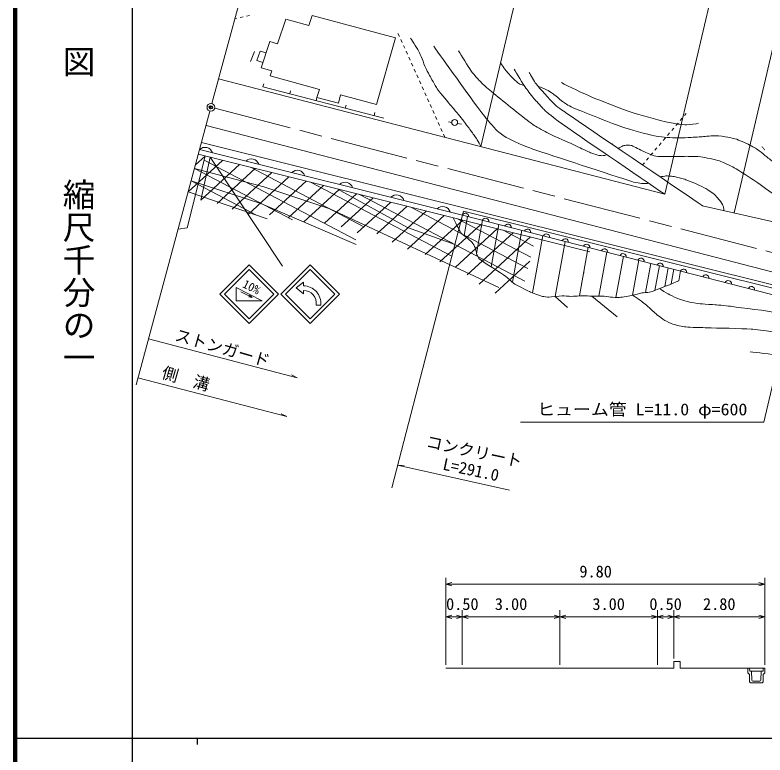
# Model space of a CAD drawing. Units: millimetres, scale not verified. Extents: x 40000 to 680000, y 20000 to 380000.
# Drawn here: x 40000 to 155258, y 202409 to 316103 of the extents above; entities that cross this region are included whole.
import ezdxf
from ezdxf.enums import TextEntityAlignment as Align

# ---------------------------------------------------------------- set-up
doc = ezdxf.new("R2010")
doc.units = ezdxf.units.MM
doc.header["$LTSCALE"] = 1000
doc.header["$PDMODE"] = 32
doc.header["$PDSIZE"] = 500
doc.linetypes.add('CHAIN', pattern=[18.5, 12, -1.5, 3.5, -1.5])
for name, color, linetype, lineweight in [('M-BGD', 7, 'Continuous', 13), ('M-BMK', 2, 'CHAIN', 13), ('M-STR-HTXT', 7, 'Continuous', 13), ('M-TTL', 2, 'Continuous', 140), ('M-TTL-BAND', 7, 'Continuous', 25), ('M-WORK', 1, 'Continuous', 13)]:
    doc.layers.add(name, color=color, linetype=linetype, lineweight=lineweight)
doc.layers.add('M-OTRS', color=6, linetype='Continuous')
doc.styles.add('@ＭＳ ゴシック', font='')
doc.styles.add('ＭＳ ゴシック', font='')
doc.styles.get('@ＭＳ ゴシック').set_extended_font_data('@MS Gothic')
doc.styles.get('ＭＳ ゴシック').set_extended_font_data('MS Gothic')

msp = doc.modelspace()

# ---------------------------------------------------------------- linework, layer by layer
at = {"layer": 'M-BGD'}
msp.add_circle((70106, 301918), 600, dxfattribs=at)
at = {"layer": 'M-BMK'}
msp.add_line((70687, 301768), (167463, 276740), dxfattribs=at)
at = {"layer": 'M-OTRS'}
msp.add_point((70106, 301918), dxfattribs=at)
at = {"layer": 'M-STR-HTXT'}
for p, q in [((118715, 326263), (111609, 295879)), ((146965, 318957), (139860, 288573)), ((157645, 316068), (150539, 285684)), ((97891, 243431), (108927, 285952)), ((83387, 260378), (60509, 266339)), ((83387, 260378), (82497, 260797)), ((81775, 254404), (58897, 260364)), ((81775, 254404), (80885, 254822))]:
    msp.add_line(p, q, dxfattribs=at)
for points in [[(159893, 274020), (155088, 253544), (117708, 253544)], [(115994, 243081), (98798, 246926), (99781, 246895)]]:
    msp.add_lwpolyline(points, dxfattribs=at)
at = {"layer": 'M-TTL'}
msp.add_line((40000, 380000), (40000, 20000), dxfattribs=at)
at = {"layer": 'M-TTL-BAND'}
for p, q in [((58000, 370000), (58000, 20000)), ((40000, 205000), (579000, 205000)), ((68000, 205000), (68000, 204000))]:
    msp.add_line(p, q, dxfattribs=at)
at = {"layer": 'M-WORK'}
for p, q in [((79093, 335237), (70262, 302497)), ((75069, 315841), (74579, 315741)), ((76049, 316039), (75559, 315940)), ((74089, 315642), (73792, 315582)), ((98856, 313271), (99064, 312809)), ((99270, 312354), (99476, 311898)), ((99682, 311442), (99888, 310987)), ((76804, 310471), (76209, 308951)), ((100094, 310531), (100300, 310076)), ((100506, 309620), (100712, 309164)), ((100918, 308709), (101123, 308253)), ((101329, 307797), (101535, 307342)), ((101741, 306886), (101947, 306431)), ((71289, 306306), (139860, 288573)), ((78233, 305532), (78108, 305048)), ((102153, 305975), (102359, 305519)), ((78108, 305048), (96658, 300251)), ((82339, 304470), (82213, 303986)), ((102565, 305064), (102771, 304608)), ((86408, 303418), (86283, 302934)), ((102977, 304152), (103183, 303697)), ((103389, 303241), (103594, 302786)), ((90879, 302262), (90753, 301778)), ((103800, 302330), (104006, 301874)), ((69950, 301339), (58601, 259266)), ((95314, 301115), (95189, 300631)), ((104212, 301419), (104418, 300963)), ((142872, 300643), (143164, 300986)), ((104624, 300507), (104830, 300052)), ((106635, 299692), (107114, 299606)), ((142223, 299881), (142548, 300262)), ((69358, 299145), (168013, 273631)), ((105036, 299596), (105242, 299140)), ((105448, 298685), (105654, 298229)), ((107989, 299447), (108601, 299337)), ((140927, 298358), (141251, 298739)), ((141575, 299120), (141899, 299501)), ((105859, 297774), (106068, 297312)), ((140279, 297597), (140603, 297978)), ((68642, 296491), (160216, 273705)), ((138983, 296074), (139307, 296455)), ((139631, 296835), (139955, 297216)), ((68354, 295425), (108775, 285367)), ((138335, 295312), (138659, 295693)), ((154788, 295870), (154827, 295824)), ((154892, 295749), (154957, 295673)), ((155022, 295597), (155087, 295521)), ((155153, 295445), (155218, 295369)), ((67716, 293060), (69219, 294438)), ((68159, 294701), (128319, 279732)), ((70011, 294241), (68569, 287654)), ((81090, 277532), (70011, 294241)), ((137039, 293789), (137363, 294170)), ((137687, 294551), (138011, 294931)), ((66601, 288925), (71887, 293774)), ((68569, 287654), (74526, 293117)), ((92370, 281562), (69058, 293791)), ((136422, 293065), (136714, 293408)), ((82652, 284607), (67570, 292519)), ((71048, 287125), (76930, 292519)), ((73362, 286265), (79487, 291883)), ((93601, 283571), (76193, 292702)), ((77098, 285367), (67061, 290632)), ((75808, 285472), (82091, 291235)), ((79113, 285399), (84753, 290572)), ((81985, 284958), (87391, 289916)), ((84376, 284321), (89818, 289312)), ((107133, 279042), (85515, 290383)), ((78765, 284802), (66601, 288925)), ((87538, 284097), (92498, 288645)), ((118365, 275205), (92967, 288529)), ((90133, 283535), (95021, 288018)), ((92579, 282610), (97738, 287341)), ((114371, 274254), (88357, 286322)), ((95620, 282477), (100244, 286718)), ((97967, 281188), (103195, 285984)), ((118832, 277135), (100852, 286567)), ((108927, 285952), (160101, 273218)), ((145647, 286808), (166507, 282016)), ((100314, 280131), (105949, 285299)), ((119262, 278913), (108117, 284759)), ((108775, 285367), (164593, 271047)), ((109024, 282222), (109556, 285167)), ((103036, 279291), (108810, 284587)), ((105302, 278157), (111564, 283901)), ((110935, 279454), (111861, 284575)), ((113159, 277403), (114340, 283939)), ((107670, 277363), (114108, 283268)), ((109505, 276174), (116571, 282655)), ((119671, 280604), (115030, 283039)), ((116429, 275038), (117873, 283033)), ((111323, 274758), (119216, 281997)), ((119530, 273414), (121118, 282200)), ((123013, 272853), (124543, 281322)), ((126734, 272944), (128083, 280413)), ((129719, 272925), (130939, 279681)), ((132356, 272716), (133496, 279025)), ((113778, 273388), (119108, 278277)), ((134914, 273046), (135884, 278412)), ((136896, 273461), (137706, 277945)), ((138337, 273784), (139027, 277606)), ((139844, 274378), (140365, 277262)), ((140858, 274782), (141265, 277032)), ((141992, 275239), (142269, 276774)), ((127482, 276507), (127386, 276557)), ((84315, 275034), (83190, 274197)), ((84315, 275034), (84315, 274481)), ((127072, 274816), (127046, 274829)), ((74696, 273568), (76440, 272716)), ((83190, 274197), (84315, 273239)), ((84315, 273781), (84315, 273239)), ((76440, 272716), (75930, 272811)), ((76440, 272716), (76052, 273060)), ((123013, 272853), (124905, 271139)), ((128643, 272899), (132555, 269722)), ((86989, 271531), (86284, 271531)), ((106232, 216252), (106232, 229638)), ((155232, 216252), (155232, 229638)), ((106232, 228638), (107132, 228888)), ((106232, 228638), (155232, 228638)), ((106232, 228638), (107132, 228388)), ((155232, 228638), (154332, 228888)), ((155232, 228638), (154332, 228388)), ((106232, 223638), (107132, 223888)), ((106232, 223638), (108732, 223638)), ((106232, 223638), (107132, 223388)), ((108732, 223638), (107832, 223888)), ((108732, 223638), (107832, 223388)), ((108732, 216252), (108732, 224638)), ((108732, 223638), (109632, 223888)), ((108732, 223638), (123732, 223638)), ((108732, 223638), (109632, 223388)), ((123732, 223638), (122832, 223888)), ((123732, 223638), (122832, 223388)), ((123732, 216252), (123732, 224638)), ((123732, 223638), (124632, 223888)), ((123732, 223638), (138732, 223638)), ((123732, 223638), (124632, 223388)), ((138732, 223638), (137832, 223888)), ((138732, 223638), (137832, 223388)), ((138732, 216252), (138732, 224638)), ((138732, 223638), (139632, 223888)), ((138732, 223638), (141232, 223638)), ((138732, 223638), (139632, 223388)), ((141232, 223638), (140332, 223888)), ((141232, 223638), (140332, 223388)), ((141232, 217233), (141232, 224638)), ((141232, 223638), (142132, 223888)), ((141232, 223638), (155232, 223638)), ((141232, 223638), (142132, 223388)), ((155232, 223638), (154332, 223888)), ((155232, 223638), (154332, 223388)), ((141232, 216752), (142232, 216752)), ((141232, 215752), (141232, 216752)), ((142232, 215752), (142232, 216752)), ((106232, 215752), (108732, 215752)), ((108732, 215752), (123732, 215752)), ((123732, 215752), (138732, 215752)), ((138732, 215752), (141232, 215752)), ((142232, 215752), (155232, 215752)), ((152632, 215752), (152632, 215052)), ((152632, 215752), (152882, 215752)), ((152882, 215752), (152907, 215277)), ((152882, 215752), (154982, 215752)), ((154982, 215752), (154957, 215277)), ((155232, 215752), (154982, 215752)), ((155232, 215052), (155232, 215752)), ((152632, 215052), (152882, 214802)), ((152882, 214802), (152882, 213627)), ((152907, 215277), (153182, 215277)), ((153182, 215277), (153232, 213927)), ((153182, 215277), (154682, 215277)), ((154682, 215277), (154632, 213927)), ((154957, 215277), (154682, 215277)), ((154982, 214802), (155232, 215052)), ((154982, 213627), (154982, 214802)), ((152882, 213627), (153032, 213477)), ((153032, 213477), (154832, 213477)), ((153382, 213777), (154482, 213777)), ((154832, 213477), (154982, 213627))]:
    msp.add_line(p, q, dxfattribs=at)
for points in [[(86408, 303418), (89719, 302570), (90039, 303851), (95571, 302367), (98497, 312577), (85677, 316047), (85158, 314489), (81616, 315481), (80365, 311680), (79161, 312034), (77839, 307996), (79468, 307501), (79208, 306745), (86787, 304644)], [(80479, 273213), (75979, 277713), (71479, 273213), (75979, 268713)], [(79772, 273213), (75979, 277006), (72186, 273213), (75979, 269420)], [(89858, 273213), (85358, 277713), (80858, 273213), (85358, 268713)], [(89151, 273213), (85358, 277006), (81565, 273213), (85358, 269420)], [(73979, 274213), (77979, 272213), (73979, 272213)]]:
    msp.add_lwpolyline(points, close=True, dxfattribs=at)
for points in [[(78588, 310285), (77663, 310537), (77167, 309116), (78105, 308809)], [(65053, 283187), (66474, 283406), (69219, 294438)], [(88357, 286322), (78247, 289725), (67570, 292519)], [(92435, 280850), (77791, 287158), (67061, 290632)], [(107603, 280851), (100334, 283437), (89496, 289392)]]:
    msp.add_lwpolyline(points, dxfattribs=at)
msp.add_circle((107563, 299593), 450, dxfattribs=at)
for centre, radius, start, end in [((69200, 294558), 1211, 17.73056, 134.3237), ((76304, 292791), 1211, 17.73056, 134.3237), ((83377, 291031), 1211, 17.73056, 134.3237), ((90734, 289200), 1211, 17.73056, 134.3237), ((98608, 287241), 1211, 17.73056, 134.3237), ((105720, 285471), 1211, 17.73056, 134.3237), ((109229, 285158), 500, 355.9144, 155.30753), ((112315, 284366), 500, 355.9144, 155.30753), ((115753, 283484), 500, 355.9144, 155.30753), ((118765, 282712), 500, 355.9144, 155.30753), ((121676, 281965), 500, 355.9144, 155.30753), ((124552, 281227), 500, 355.9144, 155.30753), ((127844, 280382), 500, 355.9144, 155.30753), ((130585, 279679), 500, 355.9144, 155.30753), ((133435, 278948), 500, 355.9144, 155.30753), ((136185, 278242), 500, 355.9144, 155.30753), ((139118, 277490), 500, 355.9144, 155.30753), ((142724, 276565), 500, 355.9144, 155.30753), ((146145, 275687), 500, 355.9144, 155.30753), ((84323, 271802), 2679, 354.19043, 90.17412), ((149613, 274798), 500, 355.9144, 155.30753), ((153166, 273886), 500, 355.9144, 155.30753), ((84323, 271802), 1979, 352.12421, 90.23571), ((153382, 213927), 150, 180, 270), ((154482, 213927), 150, 270, 0)]:
    msp.add_arc(centre, radius, start, end, dxfattribs=at)
for points, knots in [([(100793, 312552), (101101, 312122), (101924, 310759), (102162, 310286), (102412, 309788), (102995, 308220), (103225, 307712), (103331, 307478), (103711, 306803), (103838, 306579), (104069, 306175), (104746, 304950), (105019, 304572), (105398, 304047), (106671, 302578), (107084, 302080), (107410, 301688), (108396, 300519), (108713, 300120), (108935, 299842), (109563, 298980), (109776, 298695), (109907, 298519), (110307, 297997), (110434, 297818), (110560, 297639), (110927, 297095), (111041, 296907), (111163, 296706), (111504, 296089), (111609, 295879)], [0, 0, 0, 0, 1, 1, 1, 2, 2, 2, 3, 3, 3, 4, 4, 4, 5, 5, 5, 6, 6, 6, 7, 7, 7, 8, 8, 8, 9, 9, 9, 10, 10, 10, 10]), ([(104341, 311317), (105748, 309336), (110016, 303423), (111453, 301463), (111741, 301070), (112653, 299926), (112968, 299555), (113185, 299298), (113867, 298551), (114114, 298324), (114334, 298122), (115039, 297566), (115295, 297413), (115703, 297169), (116985, 296543), (117420, 296350), (117842, 296163), (119135, 295662), (119573, 295515), (122613, 294493), (131753, 291484), (134809, 290508), (135049, 290432), (135795, 290290), (136045, 290257), (136246, 290231), (136858, 290183), (137059, 290211), (137123, 290220), (137225, 290245), (137340, 290278)], [0, 0, 0, 0, 1, 1, 1, 2, 2, 2, 3, 3, 3, 4, 4, 4, 5, 5, 5, 6, 6, 6, 7, 7, 7, 8, 8, 8, 9, 9, 9, 10, 10, 10, 10]), ([(108178, 310602), (108533, 309978), (109672, 308148), (110075, 307554), (110246, 307301), (110835, 306597), (111043, 306373), (111318, 306077), (112175, 305218), (112483, 304957), (113489, 304103), (116573, 301622), (117606, 300802), (118037, 300460), (119344, 299452), (119802, 299149), (120210, 298879), (121489, 298160), (121927, 297945), (122811, 297511), (125513, 296316), (126408, 295905), (126819, 295716), (128043, 295127), (128457, 294946), (128644, 294865), (129214, 294649), (129410, 294597), (129558, 294557), (130014, 294497), (130166, 294490), (130263, 294485), (130556, 294509), (130648, 294538), (130710, 294557), (130817, 294601), (130933, 294651)], [0, 0, 0, 0, 1, 1, 1, 2, 2, 2, 3, 3, 3, 4, 4, 4, 5, 5, 5, 6, 6, 6, 7, 7, 7, 8, 8, 8, 9, 9, 9, 10, 10, 10, 11, 11, 11, 12, 12, 12, 12]), ([(114617, 308740), (114812, 308436), (115450, 307558), (115679, 307278), (115861, 307056), (116463, 306439), (116671, 306240), (116818, 306098), (117271, 305678), (117450, 305579), (117606, 305491), (117966, 305337), (118296, 305209)], [0, 0, 0, 0, 1, 1, 1, 2, 2, 2, 3, 3, 3, 4, 4, 4, 4]), ([(116694, 307792), (117034, 307194), (118129, 305443), (118518, 304875), (118769, 304508), (119601, 303467), (119887, 303128), (120159, 302806), (120995, 301856), (121304, 301569), (121715, 301187), (123016, 300114), (123476, 299792), (126663, 297563), (135909, 291234), (139860, 288573)], [0, 0, 0, 0, 1, 1, 1, 2, 2, 2, 3, 3, 3, 4, 4, 4, 5, 5, 5, 5]), ([(119029, 307285), (119192, 306916), (119820, 305870), (120070, 305552), (120578, 304906), (122214, 303057), (122802, 302483), (123134, 302159), (124266, 301343), (124648, 301081), (128707, 298295), (140930, 290005), (145005, 287242), (145190, 287117), (145406, 286971), (145647, 286808)], [0, 0, 0, 0, 1, 1, 1, 2, 2, 2, 3, 3, 3, 4, 4, 4, 5, 5, 5, 5]), ([(123964, 305708), (124860, 305232), (127611, 303926), (128546, 303533), (129788, 303009), (133562, 301556), (134839, 301126), (135823, 300796), (138831, 299993), (139837, 299738), (140230, 299638), (141426, 299414), (141827, 299355), (142103, 299314), (142940, 299226), (143220, 299237), (143591, 299250), (144699, 299392), (145061, 299473)], [0, 0, 0, 0, 1, 1, 1, 2, 2, 2, 3, 3, 3, 4, 4, 4, 5, 5, 5, 6, 6, 6, 6]), ([(218335, 283827), (218219, 283957), (217799, 284278), (217642, 284355), (217484, 284434), (216968, 284570), (216792, 284591), (216228, 284660), (214527, 284812), (213959, 284804), (213197, 284793), (210913, 284603), (210158, 284497), (209569, 284414), (207839, 283967), (207254, 283859), (206657, 283750), (204849, 283522), (204251, 283416), (204008, 283372), (203291, 283180), (203054, 283112), (202677, 283004), (201554, 282659), (201182, 282539), (200971, 282470), (200349, 282231), (200136, 282168), (199930, 282106), (199302, 281953), (199090, 281915), (198782, 281859), (197849, 281729), (197537, 281695), (197249, 281663), (196381, 281594), (196091, 281586), (195700, 281576), (194524, 281592), (194133, 281608), (193203, 281646), (190414, 281805), (189485, 281858), (188876, 281892), (187049, 282036), (186439, 282046), (185773, 282058), (183773, 281992), (183107, 281972), (182595, 281957), (181060, 281891), (180548, 281873), (180203, 281861), (179169, 281813), (178824, 281826), (178418, 281841), (177202, 281947), (176801, 282013), (176434, 282073), (175345, 282326), (174994, 282451), (173549, 282964), (169204, 284509), (167834, 285200), (166553, 285845), (162968, 288246), (161813, 289096), (160989, 289702), (158750, 291806), (157964, 292460), (157574, 292784), (156340, 293676), (155938, 293985), (155539, 294293), (154375, 295263), (153955, 295543), (153644, 295751), (152640, 296255), (152303, 296417), (152030, 296548), (151197, 296912), (150910, 297007), (150642, 297096), (149818, 297290), (149540, 297338), (149179, 297399), (148088, 297544), (147722, 297550), (147296, 297558), (146022, 297437), (145597, 297409), (145168, 297380), (143879, 297286), (143449, 297267), (143019, 297248), (141730, 297198), (141300, 297220), (140694, 297250), (138873, 297402), (138278, 297527), (137292, 297734), (134376, 298544), (133423, 298872), (131913, 299392), (127461, 301165), (125979, 301761), (125771, 301845), (125175, 302160), (124981, 302273), (124767, 302399), (124141, 302808), (123942, 302958), (123720, 303125), (123101, 303686), (122880, 303855), (122699, 303993), (122140, 304393), (121936, 304493), (121643, 304635), (120985, 304916), (120394, 305157)], [0, 0, 0, 0, 1, 1, 1, 2, 2, 2, 3, 3, 3, 4, 4, 4, 5, 5, 5, 6, 6, 6, 7, 7, 7, 8, 8, 8, 9, 9, 9, 10, 10, 10, 11, 11, 11, 12, 12, 12, 13, 13, 13, 14, 14, 14, 15, 15, 15, 16, 16, 16, 17, 17, 17, 18, 18, 18, 19, 19, 19, 20, 20, 20, 21, 21, 21, 22, 22, 22, 23, 23, 23, 24, 24, 24, 25, 25, 25, 26, 26, 26, 27, 27, 27, 28, 28, 28, 29, 29, 29, 30, 30, 30, 31, 31, 31, 32, 32, 32, 33, 33, 33, 34, 34, 34, 35, 35, 35, 36, 36, 36, 37, 37, 37, 38, 38, 38, 39, 39, 39, 40, 40, 40, 40]), ([(132689, 295601), (132824, 295698), (133266, 295936), (133421, 295994), (133543, 296039), (133929, 296107), (134059, 296112), (134206, 296117), (134653, 296093), (134791, 296041), (135156, 295902), (136183, 295332), (136538, 295167), (136835, 295029), (137737, 294633), (138049, 294530), (138226, 294471), (138783, 294376), (138970, 294365), (139318, 294343), (140367, 294363), (140717, 294365), (141264, 294367), (142908, 294394), (143455, 294388), (143848, 294384), (145027, 294375), (145415, 294317), (145990, 294232), (147696, 293861), (148248, 293680), (148726, 293524), (150100, 292888), (150538, 292641), (151222, 292256), (153199, 290973), (153844, 290526), (155275, 289532), (159490, 286436), (160917, 285435), (161166, 285261), (161949, 284793), (162220, 284655), (162346, 284591), (162756, 284464), (162894, 284429), (163156, 284362), (163948, 284193), (164213, 284145), (164514, 284089), (165424, 283966), (165724, 283909), (166090, 283839), (167179, 283590), (167542, 283507), (168066, 283387), (169644, 283051), (170158, 282893), (170712, 282723), (172328, 282077), (172868, 281869), (173081, 281786), (173712, 281517), (173926, 281439), (174099, 281376), (174625, 281201), (174804, 281160), (175170, 281079), (176277, 280890), (176646, 280830), (176891, 280790), (177627, 280683), (177874, 280660), (178406, 280611), (180007, 280492), (180542, 280471), (181084, 280450), (182714, 280462), (183257, 280447), (183597, 280438), (184619, 280396), (184957, 280353), (185207, 280321), (185955, 280173), (186184, 280070), (186352, 279994), (186789, 279632), (186893, 279479), (186963, 279376), (187070, 279147), (187165, 278915)], [0, 0, 0, 0, 1, 1, 1, 2, 2, 2, 3, 3, 3, 4, 4, 4, 5, 5, 5, 6, 6, 6, 7, 7, 7, 8, 8, 8, 9, 9, 9, 10, 10, 10, 11, 11, 11, 12, 12, 12, 13, 13, 13, 14, 14, 14, 15, 15, 15, 16, 16, 16, 17, 17, 17, 18, 18, 18, 19, 19, 19, 20, 20, 20, 21, 21, 21, 22, 22, 22, 23, 23, 23, 24, 24, 24, 25, 25, 25, 26, 26, 26, 27, 27, 27, 28, 28, 28, 29, 29, 29, 30, 30, 30, 30]), ([(139139, 291221), (139314, 291274), (139858, 291367), (140040, 291375), (140252, 291384), (140889, 291348), (141097, 291309), (141504, 291233), (142716, 290947), (143104, 290803), (143736, 290569), (145583, 289740), (146180, 289427), (146465, 289278), (147247, 288705), (147495, 288500), (147640, 288380), (148017, 287955), (148136, 287808), (148267, 287647), (148645, 287148), (148743, 286965), (148806, 286847), (148920, 286457), (148929, 286324), (148932, 286265), (148930, 286167), (148923, 286055)], [0, 0, 0, 0, 1, 1, 1, 2, 2, 2, 3, 3, 3, 4, 4, 4, 5, 5, 5, 6, 6, 6, 7, 7, 7, 8, 8, 8, 9, 9, 9, 9]), ([(107359, 284948), (107540, 284462), (108252, 283071), (108539, 282640), (108652, 282470), (109171, 282125), (109325, 281992), (109514, 281829), (110089, 281348), (110251, 281159), (110370, 281020), (110647, 280542), (110714, 280372), (110797, 280159), (110909, 279475), (110991, 279261), (111050, 279110), (111278, 278664), (111408, 278567), (112181, 277988), (114659, 276477), (115448, 275920), (115700, 275743), (116345, 275068), (116605, 274902), (117072, 274603), (118552, 273836), (119057, 273606), (119451, 273428), (120672, 272987), (121088, 272870), (121267, 272819), (121829, 272764), (122015, 272768), (122431, 272779), (123671, 272933), (124087, 272946), (124356, 272955), (125163, 272874), (125433, 272876), (125811, 272878), (126943, 272967), (127321, 272970), (127586, 272972), (128379, 272903), (128643, 272899), (128967, 272895), (129940, 272943), (130263, 272928), (130515, 272916), (131263, 272783), (131514, 272762), (131792, 272740), (132630, 272692), (132907, 272715), (133313, 272749), (134516, 272965), (134914, 273046), (135202, 273104), (136047, 273357), (136336, 273409), (136564, 273450), (137262, 273477), (137492, 273508), (137582, 273521), (137846, 273594), (137931, 273626), (138747, 273940), (141183, 274907), (141992, 275239)], [0, 0, 0, 0, 1, 1, 1, 2, 2, 2, 3, 3, 3, 4, 4, 4, 5, 5, 5, 6, 6, 6, 7, 7, 7, 8, 8, 8, 9, 9, 9, 10, 10, 10, 11, 11, 11, 12, 12, 12, 13, 13, 13, 14, 14, 14, 15, 15, 15, 16, 16, 16, 17, 17, 17, 18, 18, 18, 19, 19, 19, 20, 20, 20, 21, 21, 21, 22, 22, 22, 23, 23, 23, 23]), ([(139070, 274072), (139318, 273891), (140095, 273391), (140363, 273240), (140601, 273107), (141339, 272755), (141591, 272650), (141795, 272565), (142425, 272360), (142637, 272296), (142908, 272214), (143725, 271980), (144003, 271925), (144327, 271861), (145310, 271737), (145638, 271706), (146025, 271669), (147191, 271620), (147578, 271588), (148101, 271543), (149668, 271390), (150188, 271321), (151579, 271138), (155765, 270651), (157130, 270330), (158114, 270098), (160918, 268907), (161872, 268571), (162186, 268461), (163147, 268191), (163468, 268102), (163990, 267957), (165562, 267536), (166087, 267400), (166087, 267400), (166087, 267400), (166087, 267400)], [0, 0, 0, 0, 1, 1, 1, 2, 2, 2, 3, 3, 3, 4, 4, 4, 5, 5, 5, 6, 6, 6, 7, 7, 7, 8, 8, 8, 9, 9, 9, 10, 10, 10, 11, 11, 11, 12, 12, 12, 12]), ([(134914, 273046), (135133, 272917), (135768, 272498), (135973, 272348), (136250, 272145), (137059, 271509), (137319, 271285), (137593, 271050), (138363, 270289), (138641, 270058), (138870, 269868), (139589, 269337), (139845, 269184), (140083, 269043), (140832, 268677), (141096, 268594), (141483, 268472), (142676, 268210), (143080, 268169), (143738, 268101), (145724, 268072), (146385, 268051), (147729, 268008), (151764, 267929), (153107, 267849), (153699, 267814), (155462, 267564), (156049, 267476), (156404, 267422), (157459, 267215), (157810, 267141), (158199, 267058), (159362, 266795), (159746, 266692), (161167, 266310), (165419, 265124), (166832, 264715), (166832, 264715), (166832, 264715), (166832, 264715)], [0, 0, 0, 0, 1, 1, 1, 2, 2, 2, 3, 3, 3, 4, 4, 4, 5, 5, 5, 6, 6, 6, 7, 7, 7, 8, 8, 8, 9, 9, 9, 10, 10, 10, 11, 11, 11, 12, 12, 12, 13, 13, 13, 13]), ([(167911, 262033), (166893, 262293), (163803, 262925), (162765, 263085), (160814, 263386), (154938, 264140), (152974, 264341)], [0, 0, 0, 0, 1, 1, 1, 2, 2, 2, 2])]:
    msp.add_open_spline(points, degree=3, knots=knots, dxfattribs=at)
for points in [[(131825, 296189), (131815, 296221), (131804, 296253), (131792, 296286)], [(138759, 291479), (138759, 291483), (138760, 291488), (138760, 291492)]]:
    msp.add_open_spline(points, degree=3, dxfattribs=at)

# ---------------------------------------------------------------- texts
at = {"layer": 'M-STR-HTXT', "style": 'ＭＳ ゴシック'}
for s, rotation, p in [('ストンガード', 344, (71493, 263551)), ('側\u3000溝', 344, (65860, 258825)), ('コンクリート', 348, (110277, 247630)), ('L=291.0', 348, (109774, 244820))]:
    msp.add_text(s, height=1833, rotation=rotation, dxfattribs=at).set_placement(p, align=Align.BOTTOM_CENTER)
at = {"layer": 'M-STR-HTXT', "style": 'ＭＳ ゴシック', "width": 1.1}
msp.add_text('ヒューム管 L=11.0 φ=600', height=1833, dxfattribs=at).set_placement((136398, 254044), align=Align.BOTTOM_CENTER)
at = {"layer": 'M-TTL-BAND', "style": '@ＭＳ ゴシック'}
for s, p in [('平\u3000\u3000面\u3000\u3000図', (49777, 306475)), ('縮尺千分の一', (49777, 261030))]:
    msp.add_text(s, height=3666, rotation=270, dxfattribs=at).set_placement(p, align=Align.MIDDLE_RIGHT)
at = {"layer": 'M-WORK', "style": 'ＭＳ ゴシック'}
msp.add_text('10%', height=1320, rotation=333.773, dxfattribs=at).set_placement((74665, 273966), align=Align.BOTTOM_LEFT)
for s, p in [('9.80', (129232, 229138)), ('0.50', (108744, 224138)), ('3.00', (116232, 224138)), ('3.00', (131232, 224138)), ('0.50', (139982, 224138)), ('2.80', (148232, 224138))]:
    msp.add_text(s, height=1833, dxfattribs=at).set_placement(p, align=Align.BOTTOM_CENTER)

doc.saveas('drawing.dxf')
